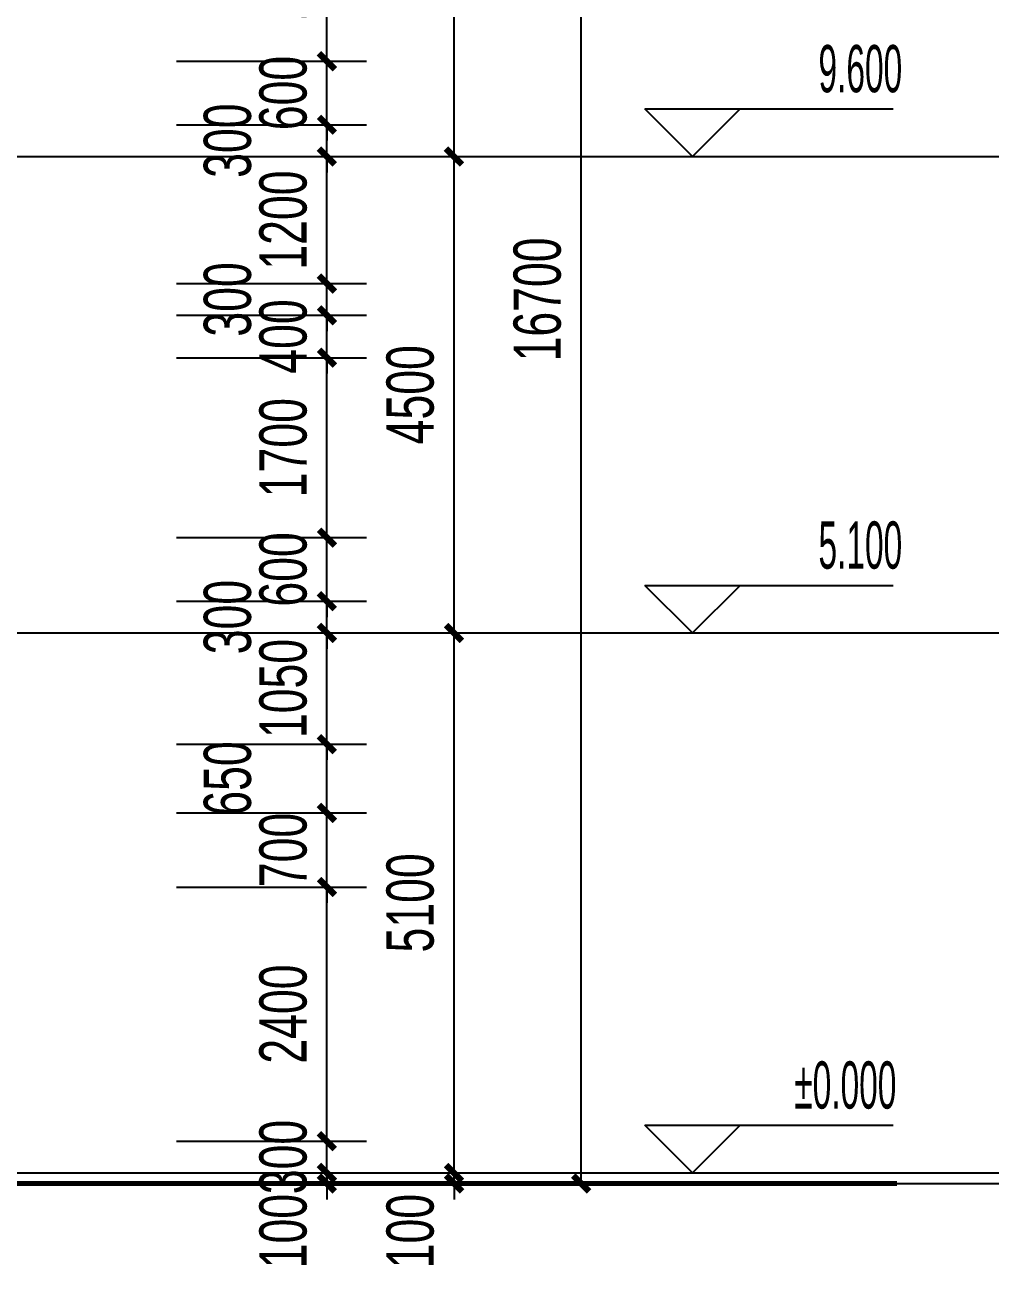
# Model space of a CAD drawing. Extents: x -483182 to 812890, y -390528 to -214858.
# Drawn here: x 448389 to 457506, y -322686 to -310789 of the extents above; entities that cross this region are included whole.
import ezdxf

# ---------------------------------------------------------------- set-up
doc = ezdxf.new("R2010")
doc.units = 0
doc.header["$LTSCALE"] = 1000
doc.header["$MEASUREMENT"] = 0
for name, color, linetype in [('01-标注_尺寸', 124, 'Continuous'), ('01-标注_标高', 200, 'Continuous'), ('01-标注_轴线坐标', 132, 'Continuous'), ('02-TEXT_标注', 130, 'Continuous'), ('E-立面轮廓', 241, 'Continuous')]:
    doc.layers.add(name, color=color, linetype=linetype)
doc.layers.add('04-不打印_辅助线', color=165, linetype='Continuous', plot=False)
doc.styles.add('_TCH_DIM', font='ros.shx', dxfattribs={"width": 0.75, "bigfont": 'jd.shx'})
doc.styles.add('_TCH_DIM_T3', font='ros.shx', dxfattribs={"width": 0.705882, "bigfont": 'jd.shx'})
doc.dimstyles.new('_TCH_ARCH&&150', dxfattribs={"dimtxt": 446.25, "dimasz": 150, "dimexe": 375, "dimexo": 450, "dimgap": 189.375, "dimtad": 1, "dimdec": 0, "dimzin": 0, "dimdsep": 46, "dimtxsty": '_TCH_DIM_T3', "dimblk": 'ARCHTICK', "dimcen": 0.09, "dimclrt": 7, "dimazin": 2, "dimtfac": 1, "dimtdec": 0, "dimtix": 1, "dimtmove": 2, "dimatfit": 3, "dimfxl": 0, "dimtolj": 1, "dimtzin": 0, "dimarcsym": 0})

# ---------------------------------------------------------------- blocks, each defined once
blk = doc.blocks.new('_ArchTick')
at = {"color": 0, "linetype": 'ByBlock', "const_width": 0.4}
blk.add_lwpolyline([(-0.5, -0.5), (0.5, 0.5)], dxfattribs=at)
blk = doc.blocks.new('*D978')
at = {"layer": '01-标注_轴线坐标', "color": 0, "lineweight": -2, "transparency": 16777216}
for p, q in [((452438, -321629), (452438, -321479)), ((450490, -321629), (452813, -321629)), ((452438, -321729), (452438, -321629)), ((450490, -321729), (452813, -321729)), ((452438, -321729), (452438, -321879))]:
    blk.add_line(p, q, dxfattribs=at)
at = {"layer": 'Defpoints', "color": 0, "transparency": 16777216}
for p in [(450040, -321629), (452438, -321629), (450040, -321729)]:
    blk.add_point(p, dxfattribs=at)
at = {"layer": '01-标注_轴线坐标', "color": 0, "lineweight": -2, "transparency": 16777216, "xscale": 150, "yscale": 150, "zscale": 150}
for p, rotation in [((452438, -321629), 270), ((452438, -321729), 90)]:
    blk.add_blockref('_ArchTick', p, dxfattribs=dict(at, rotation=rotation))
at = {"layer": '01-标注_轴线坐标', "color": 7, "transparency": 16777216, "insert": (452026, -322179), "char_height": 446.2, "attachment_point": 5, "rotation": 90, "style": '_TCH_DIM_T3'}
blk.add_mtext('\\A1;100', dxfattribs=at)
blk = doc.blocks.new('*D979')
at = {"layer": '01-标注_轴线坐标', "color": 0, "lineweight": -2, "transparency": 16777216}
for p, q in [((450490, -316529), (452813, -316529)), ((452438, -321629), (452438, -316529)), ((450490, -321629), (452813, -321629))]:
    blk.add_line(p, q, dxfattribs=at)
at = {"layer": 'Defpoints', "color": 0, "transparency": 16777216}
for p in [(450040, -316529), (452438, -316529), (450040, -321629)]:
    blk.add_point(p, dxfattribs=at)
at = {"layer": '01-标注_轴线坐标', "color": 0, "lineweight": -2, "transparency": 16777216, "xscale": 150, "yscale": 150, "zscale": 150}
for p, rotation in [((452438, -316529), 90), ((452438, -321629), 270)]:
    blk.add_blockref('_ArchTick', p, dxfattribs=dict(at, rotation=rotation))
at = {"layer": '01-标注_轴线坐标', "color": 7, "transparency": 16777216, "insert": (452026, -319079), "char_height": 446.2, "attachment_point": 5, "rotation": 90, "style": '_TCH_DIM_T3'}
blk.add_mtext('\\A1;5100', dxfattribs=at)
blk = doc.blocks.new('*D980')
at = {"layer": '01-标注_轴线坐标', "color": 0, "lineweight": -2, "transparency": 16777216}
for p, q in [((450490, -312029), (452813, -312029)), ((452438, -316529), (452438, -312029)), ((450490, -316529), (452813, -316529))]:
    blk.add_line(p, q, dxfattribs=at)
at = {"layer": 'Defpoints', "color": 0, "transparency": 16777216}
for p in [(450040, -312029), (452438, -312029), (450040, -316529)]:
    blk.add_point(p, dxfattribs=at)
at = {"layer": '01-标注_轴线坐标', "color": 0, "lineweight": -2, "transparency": 16777216, "xscale": 150, "yscale": 150, "zscale": 150}
for p, rotation in [((452438, -312029), 90), ((452438, -316529), 270)]:
    blk.add_blockref('_ArchTick', p, dxfattribs=dict(at, rotation=rotation))
at = {"layer": '01-标注_轴线坐标', "color": 7, "transparency": 16777216, "insert": (452026, -314279), "char_height": 446.2, "attachment_point": 5, "rotation": 90, "style": '_TCH_DIM_T3'}
blk.add_mtext('\\A1;4500', dxfattribs=at)
blk = doc.blocks.new('*D981')
at = {"layer": '01-标注_轴线坐标', "color": 0, "lineweight": -2, "transparency": 16777216}
for p, q in [((450490, -307529), (452813, -307529)), ((452438, -312029), (452438, -307529)), ((450490, -312029), (452813, -312029))]:
    blk.add_line(p, q, dxfattribs=at)
at = {"layer": 'Defpoints', "color": 0, "transparency": 16777216}
for p in [(450040, -307529), (452438, -307529), (450040, -312029)]:
    blk.add_point(p, dxfattribs=at)
at = {"layer": '01-标注_轴线坐标', "color": 0, "lineweight": -2, "transparency": 16777216, "xscale": 150, "yscale": 150, "zscale": 150}
for p, rotation in [((452438, -307529), 90), ((452438, -312029), 270)]:
    blk.add_blockref('_ArchTick', p, dxfattribs=dict(at, rotation=rotation))
at = {"layer": '01-标注_轴线坐标', "color": 7, "transparency": 16777216, "insert": (452026, -309779), "char_height": 446.2, "attachment_point": 5, "rotation": 90, "style": '_TCH_DIM_T3'}
blk.add_mtext('\\A1;4500', dxfattribs=at)
blk = doc.blocks.new('*D983')
at = {"layer": '01-标注_轴线坐标', "color": 0, "lineweight": -2, "transparency": 16777216}
for p, q in [((451688, -305029), (454013, -305029)), ((453638, -321729), (453638, -305029)), ((451688, -321729), (454013, -321729))]:
    blk.add_line(p, q, dxfattribs=at)
at = {"layer": 'Defpoints', "color": 0, "transparency": 16777216}
for p in [(451238, -305029), (453638, -305029), (451238, -321729)]:
    blk.add_point(p, dxfattribs=at)
at = {"layer": '01-标注_轴线坐标', "color": 0, "lineweight": -2, "transparency": 16777216, "xscale": 150, "yscale": 150, "zscale": 150}
for p, rotation in [((453638, -305029), 90), ((453638, -321729), 270)]:
    blk.add_blockref('_ArchTick', p, dxfattribs=dict(at, rotation=rotation))
at = {"layer": '01-标注_轴线坐标', "color": 7, "transparency": 16777216, "insert": (453226, -313379), "char_height": 446.2, "attachment_point": 5, "rotation": 90, "style": '_TCH_DIM_T3'}
blk.add_mtext('\\A1;16700', dxfattribs=at)
blk = doc.blocks.new('*D984')
at = {"layer": '01-标注_尺寸', "color": 0, "lineweight": -2, "transparency": 16777216}
for p, q in [((451238, -321629), (451238, -321479)), ((449817, -321629), (451613, -321629)), ((451238, -321729), (451238, -321629)), ((449817, -321729), (451613, -321729)), ((451238, -321729), (451238, -321879))]:
    blk.add_line(p, q, dxfattribs=at)
at = {"layer": 'Defpoints', "color": 0, "transparency": 16777216}
for p in [(449367, -321629), (451238, -321629), (449367, -321729)]:
    blk.add_point(p, dxfattribs=at)
at = {"layer": '01-标注_尺寸', "color": 0, "lineweight": -2, "transparency": 16777216, "xscale": 150, "yscale": 150, "zscale": 150}
for p, rotation in [((451238, -321629), 270), ((451238, -321729), 90)]:
    blk.add_blockref('_ArchTick', p, dxfattribs=dict(at, rotation=rotation))
at = {"layer": '01-标注_尺寸', "color": 7, "transparency": 16777216, "insert": (450826, -322179), "char_height": 446.2, "attachment_point": 5, "rotation": 90, "style": '_TCH_DIM_T3'}
blk.add_mtext('\\A1;100', dxfattribs=at)
blk = doc.blocks.new('*D985')
at = {"layer": '01-标注_尺寸', "color": 0, "lineweight": -2, "transparency": 16777216}
for p, q in [((451238, -321329), (451238, -321179)), ((449817, -321329), (451613, -321329)), ((451238, -321629), (451238, -321329)), ((449817, -321629), (451613, -321629)), ((451238, -321629), (451238, -321779))]:
    blk.add_line(p, q, dxfattribs=at)
at = {"layer": 'Defpoints', "color": 0, "transparency": 16777216}
for p in [(449367, -321329), (451238, -321329), (449367, -321629)]:
    blk.add_point(p, dxfattribs=at)
at = {"layer": '01-标注_尺寸', "color": 0, "lineweight": -2, "transparency": 16777216, "xscale": 150, "yscale": 150, "zscale": 150}
for p, rotation in [((451238, -321329), 270), ((451238, -321629), 90)]:
    blk.add_blockref('_ArchTick', p, dxfattribs=dict(at, rotation=rotation))
at = {"layer": '01-标注_尺寸', "color": 7, "transparency": 16777216, "insert": (450826, -321479), "char_height": 446.2, "attachment_point": 5, "rotation": 90, "style": '_TCH_DIM_T3'}
blk.add_mtext('\\A1;300', dxfattribs=at)
blk = doc.blocks.new('*D986')
at = {"layer": '01-标注_尺寸', "color": 0, "lineweight": -2, "transparency": 16777216}
for p, q in [((449817, -318929), (451613, -318929)), ((451238, -321329), (451238, -318929)), ((449817, -321329), (451613, -321329))]:
    blk.add_line(p, q, dxfattribs=at)
at = {"layer": 'Defpoints', "color": 0, "transparency": 16777216}
for p in [(449367, -318929), (451238, -318929), (449367, -321329)]:
    blk.add_point(p, dxfattribs=at)
at = {"layer": '01-标注_尺寸', "color": 0, "lineweight": -2, "transparency": 16777216, "xscale": 150, "yscale": 150, "zscale": 150}
for p, rotation in [((451238, -318929), 90), ((451238, -321329), 270)]:
    blk.add_blockref('_ArchTick', p, dxfattribs=dict(at, rotation=rotation))
at = {"layer": '01-标注_尺寸', "color": 7, "transparency": 16777216, "insert": (450826, -320129), "char_height": 446.2, "attachment_point": 5, "rotation": 90, "style": '_TCH_DIM_T3'}
blk.add_mtext('\\A1;2400', dxfattribs=at)
blk = doc.blocks.new('*D987')
at = {"layer": '01-标注_尺寸', "color": 0, "lineweight": -2, "transparency": 16777216}
for p, q in [((451238, -318229), (451238, -318079)), ((449817, -318229), (451613, -318229)), ((451238, -318929), (451238, -318229)), ((449817, -318929), (451613, -318929)), ((451238, -318929), (451238, -319079))]:
    blk.add_line(p, q, dxfattribs=at)
at = {"layer": 'Defpoints', "color": 0, "transparency": 16777216}
for p in [(449367, -318229), (451238, -318229), (449367, -318929)]:
    blk.add_point(p, dxfattribs=at)
at = {"layer": '01-标注_尺寸', "color": 0, "lineweight": -2, "transparency": 16777216, "xscale": 150, "yscale": 150, "zscale": 150}
for p, rotation in [((451238, -318229), 270), ((451238, -318929), 90)]:
    blk.add_blockref('_ArchTick', p, dxfattribs=dict(at, rotation=rotation))
at = {"layer": '01-标注_尺寸', "color": 7, "transparency": 16777216, "insert": (450826, -318579), "char_height": 446.2, "attachment_point": 5, "rotation": 90, "style": '_TCH_DIM_T3'}
blk.add_mtext('\\A1;700', dxfattribs=at)
blk = doc.blocks.new('*D988')
at = {"layer": '01-标注_尺寸', "color": 0, "lineweight": -2, "transparency": 16777216}
for p, q in [((449817, -317579), (451613, -317579)), ((451238, -318229), (451238, -317579)), ((449817, -318229), (451613, -318229))]:
    blk.add_line(p, q, dxfattribs=at)
at = {"layer": 'Defpoints', "color": 0, "transparency": 16777216}
for p in [(449367, -317579), (451238, -317579), (449367, -318229)]:
    blk.add_point(p, dxfattribs=at)
at = {"layer": '01-标注_尺寸', "color": 0, "lineweight": -2, "transparency": 16777216, "xscale": 150, "yscale": 150, "zscale": 150}
for p, rotation in [((451238, -317579), 90), ((451238, -318229), 270)]:
    blk.add_blockref('_ArchTick', p, dxfattribs=dict(at, rotation=rotation))
at = {"layer": '01-标注_尺寸', "color": 7, "transparency": 16777216, "insert": (450301, -317904), "char_height": 446.2, "attachment_point": 5, "rotation": 90, "style": '_TCH_DIM_T3'}
blk.add_mtext('\\A1;650', dxfattribs=at)
blk = doc.blocks.new('*D989')
at = {"layer": '01-标注_尺寸', "color": 0, "lineweight": -2, "transparency": 16777216}
for p, q in [((451238, -316529), (451238, -316379)), ((449817, -316529), (451613, -316529)), ((451238, -317579), (451238, -316529)), ((449817, -317579), (451613, -317579)), ((451238, -317579), (451238, -317729))]:
    blk.add_line(p, q, dxfattribs=at)
at = {"layer": 'Defpoints', "color": 0, "transparency": 16777216}
for p in [(449367, -316529), (451238, -316529), (449367, -317579)]:
    blk.add_point(p, dxfattribs=at)
at = {"layer": '01-标注_尺寸', "color": 0, "lineweight": -2, "transparency": 16777216, "xscale": 150, "yscale": 150, "zscale": 150}
for p, rotation in [((451238, -316529), 270), ((451238, -317579), 90)]:
    blk.add_blockref('_ArchTick', p, dxfattribs=dict(at, rotation=rotation))
at = {"layer": '01-标注_尺寸', "color": 7, "transparency": 16777216, "insert": (450826, -317054), "char_height": 446.2, "attachment_point": 5, "rotation": 90, "style": '_TCH_DIM_T3'}
blk.add_mtext('\\A1;1050', dxfattribs=at)
blk = doc.blocks.new('*D990')
at = {"layer": '01-标注_尺寸', "color": 0, "lineweight": -2, "transparency": 16777216}
for p, q in [((451238, -316229), (451238, -316079)), ((449817, -316229), (451613, -316229)), ((451238, -316529), (451238, -316229)), ((449817, -316529), (451613, -316529)), ((451238, -316529), (451238, -316679))]:
    blk.add_line(p, q, dxfattribs=at)
at = {"layer": 'Defpoints', "color": 0, "transparency": 16777216}
for p in [(449367, -316229), (451238, -316229), (449367, -316529)]:
    blk.add_point(p, dxfattribs=at)
at = {"layer": '01-标注_尺寸', "color": 0, "lineweight": -2, "transparency": 16777216, "xscale": 150, "yscale": 150, "zscale": 150}
for p, rotation in [((451238, -316229), 270), ((451238, -316529), 90)]:
    blk.add_blockref('_ArchTick', p, dxfattribs=dict(at, rotation=rotation))
at = {"layer": '01-标注_尺寸', "color": 7, "transparency": 16777216, "insert": (450301, -316379), "char_height": 446.2, "attachment_point": 5, "rotation": 90, "style": '_TCH_DIM_T3'}
blk.add_mtext('\\A1;300', dxfattribs=at)
blk = doc.blocks.new('*D991')
at = {"layer": '01-标注_尺寸', "color": 0, "lineweight": -2, "transparency": 16777216}
for p, q in [((451238, -315629), (451238, -315479)), ((449817, -315629), (451613, -315629)), ((451238, -316229), (451238, -315629)), ((449817, -316229), (451613, -316229)), ((451238, -316229), (451238, -316379))]:
    blk.add_line(p, q, dxfattribs=at)
at = {"layer": 'Defpoints', "color": 0, "transparency": 16777216}
for p in [(449367, -315629), (451238, -315629), (449367, -316229)]:
    blk.add_point(p, dxfattribs=at)
at = {"layer": '01-标注_尺寸', "color": 0, "lineweight": -2, "transparency": 16777216, "xscale": 150, "yscale": 150, "zscale": 150}
for p, rotation in [((451238, -315629), 270), ((451238, -316229), 90)]:
    blk.add_blockref('_ArchTick', p, dxfattribs=dict(at, rotation=rotation))
at = {"layer": '01-标注_尺寸', "color": 7, "transparency": 16777216, "insert": (450826, -315929), "char_height": 446.2, "attachment_point": 5, "rotation": 90, "style": '_TCH_DIM_T3'}
blk.add_mtext('\\A1;600', dxfattribs=at)
blk = doc.blocks.new('*D992')
at = {"layer": '01-标注_尺寸', "color": 0, "lineweight": -2, "transparency": 16777216}
for p, q in [((449817, -313929), (451613, -313929)), ((451238, -315629), (451238, -313929)), ((449817, -315629), (451613, -315629))]:
    blk.add_line(p, q, dxfattribs=at)
at = {"layer": 'Defpoints', "color": 0, "transparency": 16777216}
for p in [(449367, -313929), (451238, -313929), (449367, -315629)]:
    blk.add_point(p, dxfattribs=at)
at = {"layer": '01-标注_尺寸', "color": 0, "lineweight": -2, "transparency": 16777216, "xscale": 150, "yscale": 150, "zscale": 150}
for p, rotation in [((451238, -313929), 90), ((451238, -315629), 270)]:
    blk.add_blockref('_ArchTick', p, dxfattribs=dict(at, rotation=rotation))
at = {"layer": '01-标注_尺寸', "color": 7, "transparency": 16777216, "insert": (450826, -314779), "char_height": 446.2, "attachment_point": 5, "rotation": 90, "style": '_TCH_DIM_T3'}
blk.add_mtext('\\A1;1700', dxfattribs=at)
blk = doc.blocks.new('*D993')
at = {"layer": '01-标注_尺寸', "color": 0, "lineweight": -2, "transparency": 16777216}
for p, q in [((451238, -313529), (451238, -313379)), ((449817, -313529), (451613, -313529)), ((451238, -313929), (451238, -313529)), ((449817, -313929), (451613, -313929)), ((451238, -313929), (451238, -314079))]:
    blk.add_line(p, q, dxfattribs=at)
at = {"layer": 'Defpoints', "color": 0, "transparency": 16777216}
for p in [(449367, -313529), (451238, -313529), (449367, -313929)]:
    blk.add_point(p, dxfattribs=at)
at = {"layer": '01-标注_尺寸', "color": 0, "lineweight": -2, "transparency": 16777216, "xscale": 150, "yscale": 150, "zscale": 150}
for p, rotation in [((451238, -313529), 270), ((451238, -313929), 90)]:
    blk.add_blockref('_ArchTick', p, dxfattribs=dict(at, rotation=rotation))
at = {"layer": '01-标注_尺寸', "color": 7, "transparency": 16777216, "insert": (450826, -313729), "char_height": 446.2, "attachment_point": 5, "rotation": 90, "style": '_TCH_DIM_T3'}
blk.add_mtext('\\A1;400', dxfattribs=at)
blk = doc.blocks.new('*D994')
at = {"layer": '01-标注_尺寸', "color": 0, "lineweight": -2, "transparency": 16777216}
for p, q in [((451238, -313229), (451238, -313079)), ((449817, -313229), (451613, -313229)), ((451238, -313529), (451238, -313229)), ((449817, -313529), (451613, -313529)), ((451238, -313529), (451238, -313679))]:
    blk.add_line(p, q, dxfattribs=at)
at = {"layer": 'Defpoints', "color": 0, "transparency": 16777216}
for p in [(449367, -313229), (451238, -313229), (449367, -313529)]:
    blk.add_point(p, dxfattribs=at)
at = {"layer": '01-标注_尺寸', "color": 0, "lineweight": -2, "transparency": 16777216, "xscale": 150, "yscale": 150, "zscale": 150}
for p, rotation in [((451238, -313229), 270), ((451238, -313529), 90)]:
    blk.add_blockref('_ArchTick', p, dxfattribs=dict(at, rotation=rotation))
at = {"layer": '01-标注_尺寸', "color": 7, "transparency": 16777216, "insert": (450301, -313379), "char_height": 446.2, "attachment_point": 5, "rotation": 90, "style": '_TCH_DIM_T3'}
blk.add_mtext('\\A1;300', dxfattribs=at)
blk = doc.blocks.new('*D995')
at = {"layer": '01-标注_尺寸', "color": 0, "lineweight": -2, "transparency": 16777216}
for p, q in [((449817, -312029), (451613, -312029)), ((451238, -313229), (451238, -312029)), ((449817, -313229), (451613, -313229))]:
    blk.add_line(p, q, dxfattribs=at)
at = {"layer": 'Defpoints', "color": 0, "transparency": 16777216}
for p in [(449367, -312029), (451238, -312029), (449367, -313229)]:
    blk.add_point(p, dxfattribs=at)
at = {"layer": '01-标注_尺寸', "color": 0, "lineweight": -2, "transparency": 16777216, "xscale": 150, "yscale": 150, "zscale": 150}
for p, rotation in [((451238, -312029), 90), ((451238, -313229), 270)]:
    blk.add_blockref('_ArchTick', p, dxfattribs=dict(at, rotation=rotation))
at = {"layer": '01-标注_尺寸', "color": 7, "transparency": 16777216, "insert": (450826, -312629), "char_height": 446.2, "attachment_point": 5, "rotation": 90, "style": '_TCH_DIM_T3'}
blk.add_mtext('\\A1;1200', dxfattribs=at)
blk = doc.blocks.new('*D996')
at = {"layer": '01-标注_尺寸', "color": 0, "lineweight": -2, "transparency": 16777216}
for p, q in [((451238, -311729), (451238, -311579)), ((449817, -311729), (451613, -311729)), ((451238, -312029), (451238, -311729)), ((449817, -312029), (451613, -312029)), ((451238, -312029), (451238, -312179))]:
    blk.add_line(p, q, dxfattribs=at)
at = {"layer": 'Defpoints', "color": 0, "transparency": 16777216}
for p in [(449367, -311729), (451238, -311729), (449367, -312029)]:
    blk.add_point(p, dxfattribs=at)
at = {"layer": '01-标注_尺寸', "color": 0, "lineweight": -2, "transparency": 16777216, "xscale": 150, "yscale": 150, "zscale": 150}
for p, rotation in [((451238, -311729), 270), ((451238, -312029), 90)]:
    blk.add_blockref('_ArchTick', p, dxfattribs=dict(at, rotation=rotation))
at = {"layer": '01-标注_尺寸', "color": 7, "transparency": 16777216, "insert": (450301, -311879), "char_height": 446.2, "attachment_point": 5, "rotation": 90, "style": '_TCH_DIM_T3'}
blk.add_mtext('\\A1;300', dxfattribs=at)
blk = doc.blocks.new('*D997')
at = {"layer": '01-标注_尺寸', "color": 0, "lineweight": -2, "transparency": 16777216}
for p, q in [((451238, -311129), (451238, -310979)), ((449817, -311129), (451613, -311129)), ((451238, -311729), (451238, -311129)), ((449817, -311729), (451613, -311729)), ((451238, -311729), (451238, -311879))]:
    blk.add_line(p, q, dxfattribs=at)
at = {"layer": 'Defpoints', "color": 0, "transparency": 16777216}
for p in [(449367, -311129), (451238, -311129), (449367, -311729)]:
    blk.add_point(p, dxfattribs=at)
at = {"layer": '01-标注_尺寸', "color": 0, "lineweight": -2, "transparency": 16777216, "xscale": 150, "yscale": 150, "zscale": 150}
for p, rotation in [((451238, -311129), 270), ((451238, -311729), 90)]:
    blk.add_blockref('_ArchTick', p, dxfattribs=dict(at, rotation=rotation))
at = {"layer": '01-标注_尺寸', "color": 7, "transparency": 16777216, "insert": (450826, -311429), "char_height": 446.2, "attachment_point": 5, "rotation": 90, "style": '_TCH_DIM_T3'}
blk.add_mtext('\\A1;600', dxfattribs=at)
blk = doc.blocks.new('*D998')
at = {"layer": '01-标注_尺寸', "color": 0, "lineweight": -2, "transparency": 16777216}
for p, q in [((449817, -309429), (451613, -309429)), ((451238, -311129), (451238, -309429)), ((449817, -311129), (451613, -311129))]:
    blk.add_line(p, q, dxfattribs=at)
at = {"layer": 'Defpoints', "color": 0, "transparency": 16777216}
for p in [(449367, -309429), (451238, -309429), (449367, -311129)]:
    blk.add_point(p, dxfattribs=at)
at = {"layer": '01-标注_尺寸', "color": 0, "lineweight": -2, "transparency": 16777216, "xscale": 150, "yscale": 150, "zscale": 150}
for p, rotation in [((451238, -309429), 90), ((451238, -311129), 270)]:
    blk.add_blockref('_ArchTick', p, dxfattribs=dict(at, rotation=rotation))
at = {"layer": '01-标注_尺寸', "color": 7, "transparency": 16777216, "insert": (450826, -310279), "char_height": 446.2, "attachment_point": 5, "rotation": 90, "style": '_TCH_DIM_T3'}
blk.add_mtext('\\A1;1700', dxfattribs=at)

msp = doc.modelspace()

# ---------------------------------------------------------------- linework, layer by layer
at = {"layer": '01-标注_标高'}
for p, q in [((454688.4, -312029.4), (454238.4, -311579.4)), ((454238.4, -311579.4), (456585.9, -311579.4)), ((454688.4, -312029.4), (455138.4, -311579.4)), ((453638.4, -312029.4), (455138.4, -312029.4)), ((454688.4, -316529.4), (454238.4, -316079.4)), ((454238.4, -316079.4), (456585.9, -316079.4)), ((454688.4, -316529.4), (455138.4, -316079.4)), ((453638.4, -316529.4), (455138.4, -316529.4)), ((454688.4, -321629.4), (454238.4, -321179.4)), ((454238.4, -321179.4), (456585.9, -321179.4)), ((454688.4, -321629.4), (455138.4, -321179.4)), ((453638.4, -321629.4), (455138.4, -321629.4))]:
    msp.add_line(p, q, dxfattribs=at)
at = {"layer": '04-不打印_辅助线'}
for points in [[(-29082.7, -312029.4), (480719.6, -312029.4)], [(-29082.7, -316529.4), (480719.6, -316529.4)], [(-29082.7, -321629.4), (480719.6, -321629.4)], [(-29082.7, -321729.4), (480719.6, -321729.4)]]:
    msp.add_lwpolyline(points, dxfattribs=at)
at = {"layer": 'E-立面轮廓', "const_width": 50}
msp.add_lwpolyline([(383714, -321729.4), (456622, -321729.4)], dxfattribs=at)

# ---------------------------------------------------------------- texts
at = {"layer": '02-TEXT_标注', "style": '_TCH_DIM', "width": 0.529412}
for s, p in [('9.600', (455879.4, -311421.9)), ('5.100', (455879.4, -315921.9)), ('%%P0.000', (455651.1, -321021.9))]:
    msp.add_text(s, height=446.25, dxfattribs=at).set_placement(p)

# ---------------------------------------------------------------- dimensions: what is measured, and where the dimension line sits
at = {"layer": '01-标注_尺寸'}
for p1, p2, picture, middle in [((449367, -311129.4), (449367, -309429.4), '*D998', (450825.9, -310279.4)), ((449367, -311729.4), (449367, -311129.4), '*D997', (450825.9, -311429.4)), ((449367, -313229.4), (449367, -312029.4), '*D995', (450825.9, -312629.4)), ((449367, -313929.4), (449367, -313529.4), '*D993', (450825.9, -313729.4)), ((449367, -315629.4), (449367, -313929.4), '*D992', (450825.9, -314779.4)), ((449367, -316229.4), (449367, -315629.4), '*D991', (450825.9, -315929.4)), ((449367, -317579.4), (449367, -316529.4), '*D989', (450825.9, -317054.4)), ((449367, -318929.4), (449367, -318229.4), '*D987', (450825.9, -318579.4)), ((449367, -321329.4), (449367, -318929.4), '*D986', (450825.9, -320129.4)), ((449367, -321629.4), (449367, -321329.4), '*D985', (450825.9, -321479.4))]:
    dim = msp.add_aligned_dim(p1=p1, p2=p2, distance=-1871.5, dimstyle='_TCH_ARCH&&150', dxfattribs=at)
    dim.commit()
    dim.dimension.update_dxf_attribs({"geometry": picture, "text_midpoint": middle})
for base, p1, p2, picture, middle in [((451238.4, -311729.4), (449367, -312029.4), (449367, -311729.4), '*D996', (450300.9, -311879.4)), ((451238.4, -313229.4), (449367, -313529.4), (449367, -313229.4), '*D994', (450300.9, -313379.4)), ((451238.4, -316229.4), (449367, -316529.4), (449367, -316229.4), '*D990', (450300.9, -316379.4)), ((451238.4, -317579.4), (449367, -318229.4), (449367, -317579.4), '*D988', (450300.9, -317904.4)), ((451238.4, -321629.4), (449367, -321729.4), (449367, -321629.4), '*D984', (450825.9, -322179.4))]:
    dim = msp.add_linear_dim(base=base, p1=p1, p2=p2, angle=90, dimstyle='_TCH_ARCH&&150', dxfattribs=at)
    dim.commit()
    dim.dimension.update_dxf_attribs({"geometry": picture, "text_midpoint": middle, "dimtype": 161})
at = {"layer": '01-标注_轴线坐标'}
for p1, p2, distance, picture, middle in [((451238.4, -321729.4), (451238.4, -305029.4), -2400, '*D983', (453225.9, -313379.4)), ((450039.6, -312029.4), (450039.6, -307529.4), -2398.8, '*D981', (452025.9, -309779.4)), ((450039.6, -316529.4), (450039.6, -312029.4), -2398.8, '*D980', (452025.9, -314279.4)), ((450039.6, -321629.4), (450039.6, -316529.4), -2398.8, '*D979', (452025.9, -319079.4))]:
    dim = msp.add_aligned_dim(p1=p1, p2=p2, distance=distance, dimstyle='_TCH_ARCH&&150', dxfattribs=at)
    dim.commit()
    dim.dimension.update_dxf_attribs({"geometry": picture, "text_midpoint": middle})
dim = msp.add_linear_dim(base=(452438.4, -321629.4), p1=(450039.6, -321729.4), p2=(450039.6, -321629.4), angle=90, dimstyle='_TCH_ARCH&&150', dxfattribs=at)
dim.commit()
dim.dimension.update_dxf_attribs({"geometry": '*D978', "text_midpoint": (452025.9, -322179.4), "dimtype": 161})

doc.saveas('drawing.dxf')
